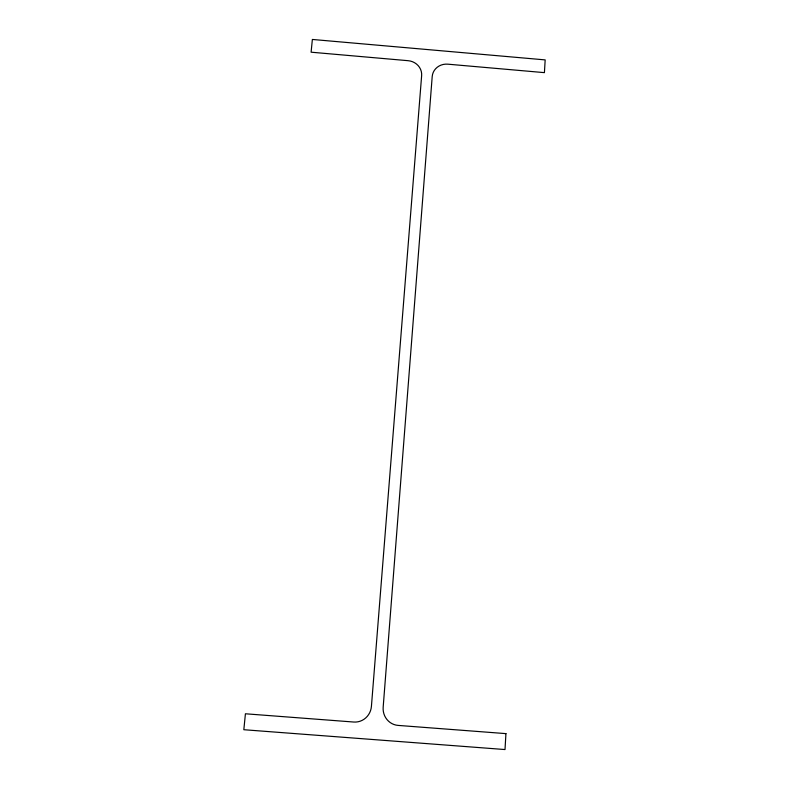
<?xml version="1.0" encoding="UTF-8"?>
<svg xmlns="http://www.w3.org/2000/svg" width="789" height="789" viewBox="0 0 789 789"><rect width="100%" height="100%" fill="white"/><g stroke="black" fill="none" stroke-linecap="round" stroke-linejoin="round"><path stroke-width="1.18" d="M505.936 733.622L505.009 749.55L243.831 729.717L245.418 713.779L353.788 722.034A16.914 16.293 -81.1 0 0 371.422 706.382L421.642 75.616A14.685 13.719 7 0 0 408.13 60.694L311.103 52.192L312.365 39.45L545.169 59.895L544.42 72.637L447.846 64.175A14.675 13.709 9.8 0 0 432.204 76.543L383.168 707.279A16.894 16.273 -86.7 0 0 398.129 725.407L505.936 733.622"/></g></svg>
